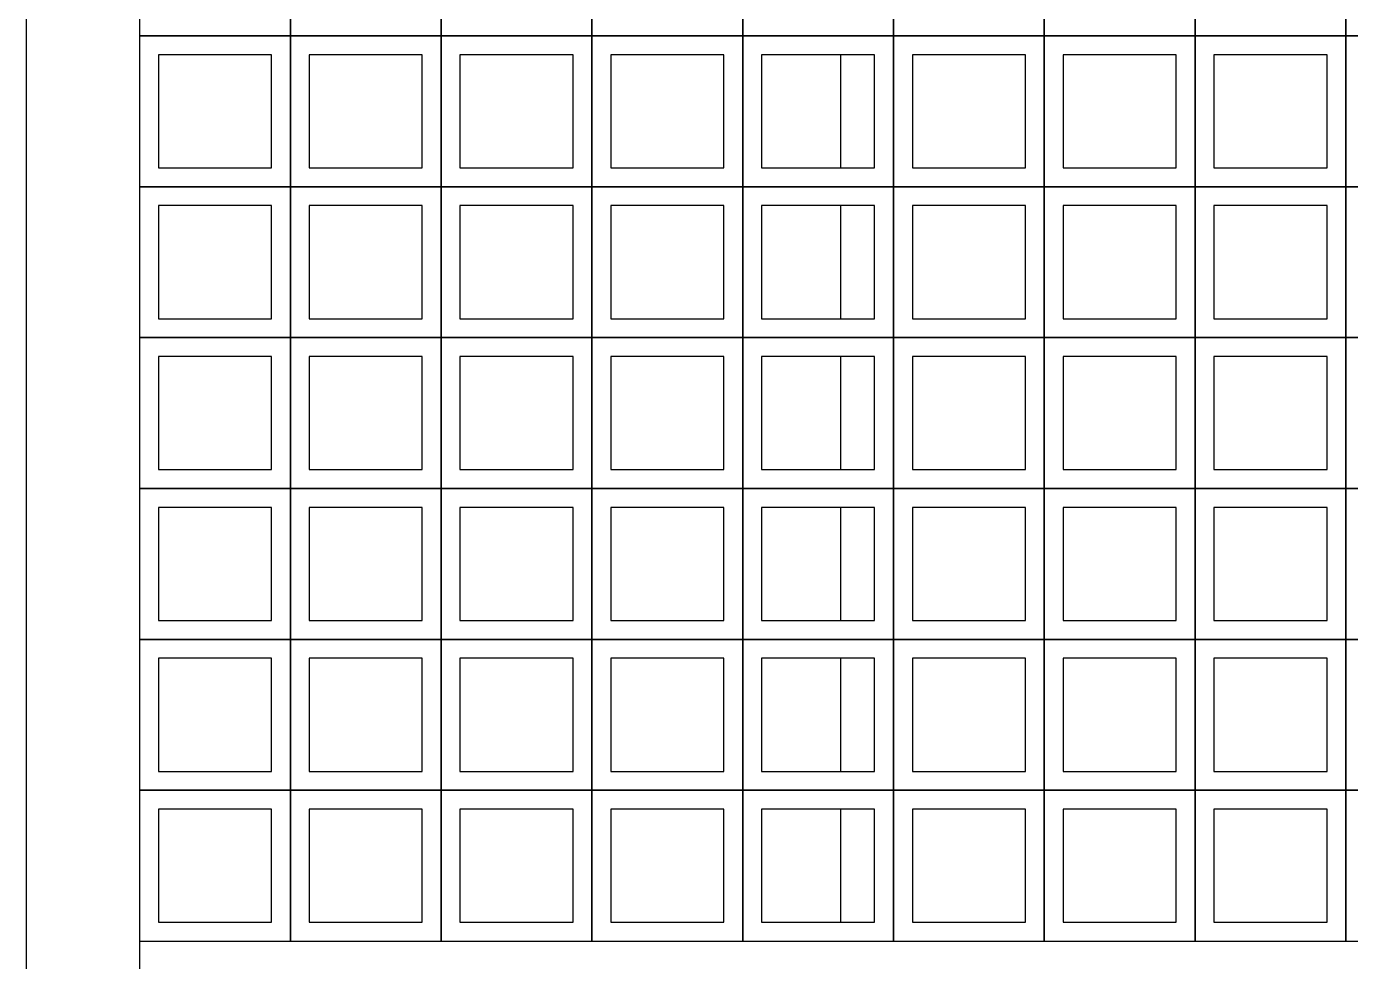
# Model space of a CAD drawing. Header units: millimetres. Extents: x -4228 to 27092, y -6721 to 984.
# Drawn here: x 24737.8 to 24913.4, y -2875.2 to -2751.2 of the extents above; entities that cross this region are included whole.
import ezdxf

# ---------------------------------------------------------------- set-up
doc = ezdxf.new("R2010")
doc.units = ezdxf.units.MM
doc.header["$LTSCALE"] = 50
doc.layers.add('cobogo', color=7, linetype='Continuous')
doc.layers.add('PAREDES3', color=2, linetype='Continuous')

msp = doc.modelspace()

# ---------------------------------------------------------------- linework, layer by layer
at = {"layer": 'cobogo', "color": 3, "linetype": 'Continuous', "lineweight": 30}
for points in [[(24752.76, -2752.46), (24772.76, -2752.46), (24772.76, -2732.46), (24752.76, -2732.46)], [(24752.76, -2752.46), (24772.76, -2752.46), (24772.76, -2732.46), (24752.76, -2732.46)], [(24752.76, -2752.46), (24772.76, -2752.46), (24772.76, -2732.46), (24752.76, -2732.46)], [(24752.76, -2752.46), (24772.76, -2752.46), (24772.76, -2732.46), (24752.76, -2732.46)], [(24772.76, -2752.46), (24792.76, -2752.46), (24792.76, -2732.46), (24772.76, -2732.46)], [(24772.76, -2752.46), (24792.76, -2752.46), (24792.76, -2732.46), (24772.76, -2732.46)], [(24772.76, -2752.46), (24792.76, -2752.46), (24792.76, -2732.46), (24772.76, -2732.46)], [(24772.76, -2752.46), (24792.76, -2752.46), (24792.76, -2732.46), (24772.76, -2732.46)], [(24792.76, -2752.46), (24812.76, -2752.46), (24812.76, -2732.46), (24792.76, -2732.46)], [(24792.76, -2752.46), (24812.76, -2752.46), (24812.76, -2732.46), (24792.76, -2732.46)], [(24792.76, -2752.46), (24812.76, -2752.46), (24812.76, -2732.46), (24792.76, -2732.46)], [(24792.76, -2752.46), (24812.76, -2752.46), (24812.76, -2732.46), (24792.76, -2732.46)], [(24812.76, -2752.46), (24832.76, -2752.46), (24832.76, -2732.46), (24812.76, -2732.46)], [(24812.76, -2752.46), (24832.76, -2752.46), (24832.76, -2732.46), (24812.76, -2732.46)], [(24812.76, -2752.46), (24832.76, -2752.46), (24832.76, -2732.46), (24812.76, -2732.46)], [(24812.76, -2752.46), (24832.76, -2752.46), (24832.76, -2732.46), (24812.76, -2732.46)], [(24832.76, -2752.46), (24852.76, -2752.46), (24852.76, -2732.46), (24832.76, -2732.46)], [(24832.76, -2752.46), (24852.76, -2752.46), (24852.76, -2732.46), (24832.76, -2732.46)], [(24832.76, -2752.46), (24852.76, -2752.46), (24852.76, -2732.46), (24832.76, -2732.46)], [(24832.76, -2752.46), (24852.76, -2752.46), (24852.76, -2732.46), (24832.76, -2732.46)], [(24852.76, -2752.46), (24872.76, -2752.46), (24872.76, -2732.46), (24852.76, -2732.46)], [(24852.76, -2752.46), (24872.76, -2752.46), (24872.76, -2732.46), (24852.76, -2732.46)], [(24852.76, -2752.46), (24872.76, -2752.46), (24872.76, -2732.46), (24852.76, -2732.46)], [(24852.76, -2752.46), (24872.76, -2752.46), (24872.76, -2732.46), (24852.76, -2732.46)], [(24872.76, -2752.46), (24892.76, -2752.46), (24892.76, -2732.46), (24872.76, -2732.46)], [(24872.76, -2752.46), (24892.76, -2752.46), (24892.76, -2732.46), (24872.76, -2732.46)], [(24872.76, -2752.46), (24892.76, -2752.46), (24892.76, -2732.46), (24872.76, -2732.46)], [(24872.76, -2752.46), (24892.76, -2752.46), (24892.76, -2732.46), (24872.76, -2732.46)], [(24892.76, -2752.46), (24912.76, -2752.46), (24912.76, -2732.46), (24892.76, -2732.46)], [(24892.76, -2752.46), (24912.76, -2752.46), (24912.76, -2732.46), (24892.76, -2732.46)], [(24892.76, -2752.46), (24912.76, -2752.46), (24912.76, -2732.46), (24892.76, -2732.46)], [(24892.76, -2752.46), (24912.76, -2752.46), (24912.76, -2732.46), (24892.76, -2732.46)], [(24912.76, -2752.46), (24932.76, -2752.46), (24932.76, -2732.46), (24912.76, -2732.46)], [(24912.76, -2752.46), (24932.76, -2752.46), (24932.76, -2732.46), (24912.76, -2732.46)], [(24912.76, -2752.46), (24932.76, -2752.46), (24932.76, -2732.46), (24912.76, -2732.46)], [(24912.76, -2752.46), (24932.76, -2752.46), (24932.76, -2732.46), (24912.76, -2732.46)], [(24752.76, -2772.46), (24772.76, -2772.46), (24772.76, -2752.46), (24752.76, -2752.46)], [(24752.76, -2772.46), (24772.76, -2772.46), (24772.76, -2752.46), (24752.76, -2752.46)], [(24752.76, -2772.46), (24772.76, -2772.46), (24772.76, -2752.46), (24752.76, -2752.46)], [(24752.76, -2772.46), (24772.76, -2772.46), (24772.76, -2752.46), (24752.76, -2752.46)], [(24772.76, -2772.46), (24792.76, -2772.46), (24792.76, -2752.46), (24772.76, -2752.46)], [(24772.76, -2772.46), (24792.76, -2772.46), (24792.76, -2752.46), (24772.76, -2752.46)], [(24772.76, -2772.46), (24792.76, -2772.46), (24792.76, -2752.46), (24772.76, -2752.46)], [(24772.76, -2772.46), (24792.76, -2772.46), (24792.76, -2752.46), (24772.76, -2752.46)], [(24792.76, -2772.46), (24812.76, -2772.46), (24812.76, -2752.46), (24792.76, -2752.46)], [(24792.76, -2772.46), (24812.76, -2772.46), (24812.76, -2752.46), (24792.76, -2752.46)], [(24792.76, -2772.46), (24812.76, -2772.46), (24812.76, -2752.46), (24792.76, -2752.46)], [(24792.76, -2772.46), (24812.76, -2772.46), (24812.76, -2752.46), (24792.76, -2752.46)], [(24812.76, -2772.46), (24832.76, -2772.46), (24832.76, -2752.46), (24812.76, -2752.46)], [(24812.76, -2772.46), (24832.76, -2772.46), (24832.76, -2752.46), (24812.76, -2752.46)], [(24812.76, -2772.46), (24832.76, -2772.46), (24832.76, -2752.46), (24812.76, -2752.46)], [(24812.76, -2772.46), (24832.76, -2772.46), (24832.76, -2752.46), (24812.76, -2752.46)], [(24832.76, -2772.46), (24852.76, -2772.46), (24852.76, -2752.46), (24832.76, -2752.46)], [(24832.76, -2772.46), (24852.76, -2772.46), (24852.76, -2752.46), (24832.76, -2752.46)], [(24832.76, -2772.46), (24852.76, -2772.46), (24852.76, -2752.46), (24832.76, -2752.46)], [(24832.76, -2772.46), (24852.76, -2772.46), (24852.76, -2752.46), (24832.76, -2752.46)], [(24852.76, -2772.46), (24872.76, -2772.46), (24872.76, -2752.46), (24852.76, -2752.46)], [(24852.76, -2772.46), (24872.76, -2772.46), (24872.76, -2752.46), (24852.76, -2752.46)], [(24852.76, -2772.46), (24872.76, -2772.46), (24872.76, -2752.46), (24852.76, -2752.46)], [(24852.76, -2772.46), (24872.76, -2772.46), (24872.76, -2752.46), (24852.76, -2752.46)], [(24872.76, -2772.46), (24892.76, -2772.46), (24892.76, -2752.46), (24872.76, -2752.46)], [(24872.76, -2772.46), (24892.76, -2772.46), (24892.76, -2752.46), (24872.76, -2752.46)], [(24872.76, -2772.46), (24892.76, -2772.46), (24892.76, -2752.46), (24872.76, -2752.46)], [(24872.76, -2772.46), (24892.76, -2772.46), (24892.76, -2752.46), (24872.76, -2752.46)], [(24892.76, -2772.46), (24912.76, -2772.46), (24912.76, -2752.46), (24892.76, -2752.46)], [(24892.76, -2772.46), (24912.76, -2772.46), (24912.76, -2752.46), (24892.76, -2752.46)], [(24892.76, -2772.46), (24912.76, -2772.46), (24912.76, -2752.46), (24892.76, -2752.46)], [(24892.76, -2772.46), (24912.76, -2772.46), (24912.76, -2752.46), (24892.76, -2752.46)], [(24912.76, -2772.46), (24932.76, -2772.46), (24932.76, -2752.46), (24912.76, -2752.46)], [(24912.76, -2772.46), (24932.76, -2772.46), (24932.76, -2752.46), (24912.76, -2752.46)], [(24912.76, -2772.46), (24932.76, -2772.46), (24932.76, -2752.46), (24912.76, -2752.46)], [(24912.76, -2772.46), (24932.76, -2772.46), (24932.76, -2752.46), (24912.76, -2752.46)], [(24755.26, -2769.96), (24770.26, -2769.96), (24770.26, -2754.96), (24755.26, -2754.96)], [(24755.26, -2769.96), (24770.26, -2769.96), (24770.26, -2754.96), (24755.26, -2754.96)], [(24755.26, -2769.96), (24770.26, -2769.96), (24770.26, -2754.96), (24755.26, -2754.96)], [(24755.26, -2769.96), (24770.26, -2769.96), (24770.26, -2754.96), (24755.26, -2754.96)], [(24775.26, -2769.96), (24790.26, -2769.96), (24790.26, -2754.96), (24775.26, -2754.96)], [(24775.26, -2769.96), (24790.26, -2769.96), (24790.26, -2754.96), (24775.26, -2754.96)], [(24775.26, -2769.96), (24790.26, -2769.96), (24790.26, -2754.96), (24775.26, -2754.96)], [(24775.26, -2769.96), (24790.26, -2769.96), (24790.26, -2754.96), (24775.26, -2754.96)], [(24795.26, -2769.96), (24810.26, -2769.96), (24810.26, -2754.96), (24795.26, -2754.96)], [(24795.26, -2769.96), (24810.26, -2769.96), (24810.26, -2754.96), (24795.26, -2754.96)], [(24795.26, -2769.96), (24810.26, -2769.96), (24810.26, -2754.96), (24795.26, -2754.96)], [(24795.26, -2769.96), (24810.26, -2769.96), (24810.26, -2754.96), (24795.26, -2754.96)], [(24815.26, -2769.96), (24830.26, -2769.96), (24830.26, -2754.96), (24815.26, -2754.96)], [(24815.26, -2769.96), (24830.26, -2769.96), (24830.26, -2754.96), (24815.26, -2754.96)], [(24815.26, -2769.96), (24830.26, -2769.96), (24830.26, -2754.96), (24815.26, -2754.96)], [(24815.26, -2769.96), (24830.26, -2769.96), (24830.26, -2754.96), (24815.26, -2754.96)], [(24835.26, -2769.96), (24850.26, -2769.96), (24850.26, -2754.96), (24835.26, -2754.96)], [(24835.26, -2769.96), (24850.26, -2769.96), (24850.26, -2754.96), (24835.26, -2754.96)], [(24835.26, -2769.96), (24850.26, -2769.96), (24850.26, -2754.96), (24835.26, -2754.96)], [(24835.26, -2769.96), (24850.26, -2769.96), (24850.26, -2754.96), (24835.26, -2754.96)], [(24855.26, -2769.96), (24870.26, -2769.96), (24870.26, -2754.96), (24855.26, -2754.96)], [(24855.26, -2769.96), (24870.26, -2769.96), (24870.26, -2754.96), (24855.26, -2754.96)], [(24855.26, -2769.96), (24870.26, -2769.96), (24870.26, -2754.96), (24855.26, -2754.96)], [(24855.26, -2769.96), (24870.26, -2769.96), (24870.26, -2754.96), (24855.26, -2754.96)], [(24875.26, -2769.96), (24890.26, -2769.96), (24890.26, -2754.96), (24875.26, -2754.96)], [(24875.26, -2769.96), (24890.26, -2769.96), (24890.26, -2754.96), (24875.26, -2754.96)], [(24875.26, -2769.96), (24890.26, -2769.96), (24890.26, -2754.96), (24875.26, -2754.96)], [(24875.26, -2769.96), (24890.26, -2769.96), (24890.26, -2754.96), (24875.26, -2754.96)], [(24895.26, -2769.96), (24910.26, -2769.96), (24910.26, -2754.96), (24895.26, -2754.96)], [(24895.26, -2769.96), (24910.26, -2769.96), (24910.26, -2754.96), (24895.26, -2754.96)], [(24895.26, -2769.96), (24910.26, -2769.96), (24910.26, -2754.96), (24895.26, -2754.96)], [(24895.26, -2769.96), (24910.26, -2769.96), (24910.26, -2754.96), (24895.26, -2754.96)], [(24752.76, -2792.46), (24772.76, -2792.46), (24772.76, -2772.46), (24752.76, -2772.46)], [(24752.76, -2792.46), (24772.76, -2792.46), (24772.76, -2772.46), (24752.76, -2772.46)], [(24752.76, -2792.46), (24772.76, -2792.46), (24772.76, -2772.46), (24752.76, -2772.46)], [(24752.76, -2792.46), (24772.76, -2792.46), (24772.76, -2772.46), (24752.76, -2772.46)], [(24772.76, -2792.46), (24792.76, -2792.46), (24792.76, -2772.46), (24772.76, -2772.46)], [(24772.76, -2792.46), (24792.76, -2792.46), (24792.76, -2772.46), (24772.76, -2772.46)], [(24772.76, -2792.46), (24792.76, -2792.46), (24792.76, -2772.46), (24772.76, -2772.46)], [(24772.76, -2792.46), (24792.76, -2792.46), (24792.76, -2772.46), (24772.76, -2772.46)], [(24792.76, -2792.46), (24812.76, -2792.46), (24812.76, -2772.46), (24792.76, -2772.46)], [(24792.76, -2792.46), (24812.76, -2792.46), (24812.76, -2772.46), (24792.76, -2772.46)], [(24792.76, -2792.46), (24812.76, -2792.46), (24812.76, -2772.46), (24792.76, -2772.46)], [(24792.76, -2792.46), (24812.76, -2792.46), (24812.76, -2772.46), (24792.76, -2772.46)], [(24812.76, -2792.46), (24832.76, -2792.46), (24832.76, -2772.46), (24812.76, -2772.46)], [(24812.76, -2792.46), (24832.76, -2792.46), (24832.76, -2772.46), (24812.76, -2772.46)], [(24812.76, -2792.46), (24832.76, -2792.46), (24832.76, -2772.46), (24812.76, -2772.46)], [(24812.76, -2792.46), (24832.76, -2792.46), (24832.76, -2772.46), (24812.76, -2772.46)], [(24832.76, -2792.46), (24852.76, -2792.46), (24852.76, -2772.46), (24832.76, -2772.46)], [(24832.76, -2792.46), (24852.76, -2792.46), (24852.76, -2772.46), (24832.76, -2772.46)], [(24832.76, -2792.46), (24852.76, -2792.46), (24852.76, -2772.46), (24832.76, -2772.46)], [(24832.76, -2792.46), (24852.76, -2792.46), (24852.76, -2772.46), (24832.76, -2772.46)], [(24852.76, -2792.46), (24872.76, -2792.46), (24872.76, -2772.46), (24852.76, -2772.46)], [(24852.76, -2792.46), (24872.76, -2792.46), (24872.76, -2772.46), (24852.76, -2772.46)], [(24852.76, -2792.46), (24872.76, -2792.46), (24872.76, -2772.46), (24852.76, -2772.46)], [(24852.76, -2792.46), (24872.76, -2792.46), (24872.76, -2772.46), (24852.76, -2772.46)], [(24872.76, -2792.46), (24892.76, -2792.46), (24892.76, -2772.46), (24872.76, -2772.46)], [(24872.76, -2792.46), (24892.76, -2792.46), (24892.76, -2772.46), (24872.76, -2772.46)], [(24872.76, -2792.46), (24892.76, -2792.46), (24892.76, -2772.46), (24872.76, -2772.46)], [(24872.76, -2792.46), (24892.76, -2792.46), (24892.76, -2772.46), (24872.76, -2772.46)], [(24892.76, -2792.46), (24912.76, -2792.46), (24912.76, -2772.46), (24892.76, -2772.46)], [(24892.76, -2792.46), (24912.76, -2792.46), (24912.76, -2772.46), (24892.76, -2772.46)], [(24892.76, -2792.46), (24912.76, -2792.46), (24912.76, -2772.46), (24892.76, -2772.46)], [(24892.76, -2792.46), (24912.76, -2792.46), (24912.76, -2772.46), (24892.76, -2772.46)], [(24912.76, -2792.46), (24932.76, -2792.46), (24932.76, -2772.46), (24912.76, -2772.46)], [(24912.76, -2792.46), (24932.76, -2792.46), (24932.76, -2772.46), (24912.76, -2772.46)], [(24912.76, -2792.46), (24932.76, -2792.46), (24932.76, -2772.46), (24912.76, -2772.46)], [(24912.76, -2792.46), (24932.76, -2792.46), (24932.76, -2772.46), (24912.76, -2772.46)], [(24755.26, -2789.96), (24770.26, -2789.96), (24770.26, -2774.96), (24755.26, -2774.96)], [(24755.26, -2789.96), (24770.26, -2789.96), (24770.26, -2774.96), (24755.26, -2774.96)], [(24755.26, -2789.96), (24770.26, -2789.96), (24770.26, -2774.96), (24755.26, -2774.96)], [(24755.26, -2789.96), (24770.26, -2789.96), (24770.26, -2774.96), (24755.26, -2774.96)], [(24775.26, -2789.96), (24790.26, -2789.96), (24790.26, -2774.96), (24775.26, -2774.96)], [(24775.26, -2789.96), (24790.26, -2789.96), (24790.26, -2774.96), (24775.26, -2774.96)], [(24775.26, -2789.96), (24790.26, -2789.96), (24790.26, -2774.96), (24775.26, -2774.96)], [(24775.26, -2789.96), (24790.26, -2789.96), (24790.26, -2774.96), (24775.26, -2774.96)], [(24795.26, -2789.96), (24810.26, -2789.96), (24810.26, -2774.96), (24795.26, -2774.96)], [(24795.26, -2789.96), (24810.26, -2789.96), (24810.26, -2774.96), (24795.26, -2774.96)], [(24795.26, -2789.96), (24810.26, -2789.96), (24810.26, -2774.96), (24795.26, -2774.96)], [(24795.26, -2789.96), (24810.26, -2789.96), (24810.26, -2774.96), (24795.26, -2774.96)], [(24815.26, -2789.96), (24830.26, -2789.96), (24830.26, -2774.96), (24815.26, -2774.96)], [(24815.26, -2789.96), (24830.26, -2789.96), (24830.26, -2774.96), (24815.26, -2774.96)], [(24815.26, -2789.96), (24830.26, -2789.96), (24830.26, -2774.96), (24815.26, -2774.96)], [(24815.26, -2789.96), (24830.26, -2789.96), (24830.26, -2774.96), (24815.26, -2774.96)], [(24835.26, -2789.96), (24850.26, -2789.96), (24850.26, -2774.96), (24835.26, -2774.96)], [(24835.26, -2789.96), (24850.26, -2789.96), (24850.26, -2774.96), (24835.26, -2774.96)], [(24835.26, -2789.96), (24850.26, -2789.96), (24850.26, -2774.96), (24835.26, -2774.96)], [(24835.26, -2789.96), (24850.26, -2789.96), (24850.26, -2774.96), (24835.26, -2774.96)], [(24855.26, -2789.96), (24870.26, -2789.96), (24870.26, -2774.96), (24855.26, -2774.96)], [(24855.26, -2789.96), (24870.26, -2789.96), (24870.26, -2774.96), (24855.26, -2774.96)], [(24855.26, -2789.96), (24870.26, -2789.96), (24870.26, -2774.96), (24855.26, -2774.96)], [(24855.26, -2789.96), (24870.26, -2789.96), (24870.26, -2774.96), (24855.26, -2774.96)], [(24875.26, -2789.96), (24890.26, -2789.96), (24890.26, -2774.96), (24875.26, -2774.96)], [(24875.26, -2789.96), (24890.26, -2789.96), (24890.26, -2774.96), (24875.26, -2774.96)], [(24875.26, -2789.96), (24890.26, -2789.96), (24890.26, -2774.96), (24875.26, -2774.96)], [(24875.26, -2789.96), (24890.26, -2789.96), (24890.26, -2774.96), (24875.26, -2774.96)], [(24895.26, -2789.96), (24910.26, -2789.96), (24910.26, -2774.96), (24895.26, -2774.96)], [(24895.26, -2789.96), (24910.26, -2789.96), (24910.26, -2774.96), (24895.26, -2774.96)], [(24895.26, -2789.96), (24910.26, -2789.96), (24910.26, -2774.96), (24895.26, -2774.96)], [(24895.26, -2789.96), (24910.26, -2789.96), (24910.26, -2774.96), (24895.26, -2774.96)], [(24752.76, -2812.46), (24772.76, -2812.46), (24772.76, -2792.46), (24752.76, -2792.46)], [(24752.76, -2812.46), (24772.76, -2812.46), (24772.76, -2792.46), (24752.76, -2792.46)], [(24752.76, -2812.46), (24772.76, -2812.46), (24772.76, -2792.46), (24752.76, -2792.46)], [(24752.76, -2812.46), (24772.76, -2812.46), (24772.76, -2792.46), (24752.76, -2792.46)], [(24772.76, -2812.46), (24792.76, -2812.46), (24792.76, -2792.46), (24772.76, -2792.46)], [(24772.76, -2812.46), (24792.76, -2812.46), (24792.76, -2792.46), (24772.76, -2792.46)], [(24772.76, -2812.46), (24792.76, -2812.46), (24792.76, -2792.46), (24772.76, -2792.46)], [(24772.76, -2812.46), (24792.76, -2812.46), (24792.76, -2792.46), (24772.76, -2792.46)], [(24792.76, -2812.46), (24812.76, -2812.46), (24812.76, -2792.46), (24792.76, -2792.46)], [(24792.76, -2812.46), (24812.76, -2812.46), (24812.76, -2792.46), (24792.76, -2792.46)], [(24792.76, -2812.46), (24812.76, -2812.46), (24812.76, -2792.46), (24792.76, -2792.46)], [(24792.76, -2812.46), (24812.76, -2812.46), (24812.76, -2792.46), (24792.76, -2792.46)], [(24812.76, -2812.46), (24832.76, -2812.46), (24832.76, -2792.46), (24812.76, -2792.46)], [(24812.76, -2812.46), (24832.76, -2812.46), (24832.76, -2792.46), (24812.76, -2792.46)], [(24812.76, -2812.46), (24832.76, -2812.46), (24832.76, -2792.46), (24812.76, -2792.46)], [(24812.76, -2812.46), (24832.76, -2812.46), (24832.76, -2792.46), (24812.76, -2792.46)], [(24832.76, -2812.46), (24852.76, -2812.46), (24852.76, -2792.46), (24832.76, -2792.46)], [(24832.76, -2812.46), (24852.76, -2812.46), (24852.76, -2792.46), (24832.76, -2792.46)], [(24832.76, -2812.46), (24852.76, -2812.46), (24852.76, -2792.46), (24832.76, -2792.46)], [(24832.76, -2812.46), (24852.76, -2812.46), (24852.76, -2792.46), (24832.76, -2792.46)], [(24852.76, -2812.46), (24872.76, -2812.46), (24872.76, -2792.46), (24852.76, -2792.46)], [(24852.76, -2812.46), (24872.76, -2812.46), (24872.76, -2792.46), (24852.76, -2792.46)], [(24852.76, -2812.46), (24872.76, -2812.46), (24872.76, -2792.46), (24852.76, -2792.46)], [(24852.76, -2812.46), (24872.76, -2812.46), (24872.76, -2792.46), (24852.76, -2792.46)], [(24872.76, -2812.46), (24892.76, -2812.46), (24892.76, -2792.46), (24872.76, -2792.46)], [(24872.76, -2812.46), (24892.76, -2812.46), (24892.76, -2792.46), (24872.76, -2792.46)], [(24872.76, -2812.46), (24892.76, -2812.46), (24892.76, -2792.46), (24872.76, -2792.46)], [(24872.76, -2812.46), (24892.76, -2812.46), (24892.76, -2792.46), (24872.76, -2792.46)], [(24892.76, -2812.46), (24912.76, -2812.46), (24912.76, -2792.46), (24892.76, -2792.46)], [(24892.76, -2812.46), (24912.76, -2812.46), (24912.76, -2792.46), (24892.76, -2792.46)], [(24892.76, -2812.46), (24912.76, -2812.46), (24912.76, -2792.46), (24892.76, -2792.46)], [(24892.76, -2812.46), (24912.76, -2812.46), (24912.76, -2792.46), (24892.76, -2792.46)], [(24912.76, -2812.46), (24932.76, -2812.46), (24932.76, -2792.46), (24912.76, -2792.46)], [(24912.76, -2812.46), (24932.76, -2812.46), (24932.76, -2792.46), (24912.76, -2792.46)], [(24912.76, -2812.46), (24932.76, -2812.46), (24932.76, -2792.46), (24912.76, -2792.46)], [(24912.76, -2812.46), (24932.76, -2812.46), (24932.76, -2792.46), (24912.76, -2792.46)], [(24755.26, -2809.96), (24770.26, -2809.96), (24770.26, -2794.96), (24755.26, -2794.96)], [(24755.26, -2809.96), (24770.26, -2809.96), (24770.26, -2794.96), (24755.26, -2794.96)], [(24755.26, -2809.96), (24770.26, -2809.96), (24770.26, -2794.96), (24755.26, -2794.96)], [(24755.26, -2809.96), (24770.26, -2809.96), (24770.26, -2794.96), (24755.26, -2794.96)], [(24775.26, -2809.96), (24790.26, -2809.96), (24790.26, -2794.96), (24775.26, -2794.96)], [(24775.26, -2809.96), (24790.26, -2809.96), (24790.26, -2794.96), (24775.26, -2794.96)], [(24775.26, -2809.96), (24790.26, -2809.96), (24790.26, -2794.96), (24775.26, -2794.96)], [(24775.26, -2809.96), (24790.26, -2809.96), (24790.26, -2794.96), (24775.26, -2794.96)], [(24795.26, -2809.96), (24810.26, -2809.96), (24810.26, -2794.96), (24795.26, -2794.96)], [(24795.26, -2809.96), (24810.26, -2809.96), (24810.26, -2794.96), (24795.26, -2794.96)], [(24795.26, -2809.96), (24810.26, -2809.96), (24810.26, -2794.96), (24795.26, -2794.96)], [(24795.26, -2809.96), (24810.26, -2809.96), (24810.26, -2794.96), (24795.26, -2794.96)], [(24815.26, -2809.96), (24830.26, -2809.96), (24830.26, -2794.96), (24815.26, -2794.96)], [(24815.26, -2809.96), (24830.26, -2809.96), (24830.26, -2794.96), (24815.26, -2794.96)], [(24815.26, -2809.96), (24830.26, -2809.96), (24830.26, -2794.96), (24815.26, -2794.96)], [(24815.26, -2809.96), (24830.26, -2809.96), (24830.26, -2794.96), (24815.26, -2794.96)], [(24835.26, -2809.96), (24850.26, -2809.96), (24850.26, -2794.96), (24835.26, -2794.96)], [(24835.26, -2809.96), (24850.26, -2809.96), (24850.26, -2794.96), (24835.26, -2794.96)], [(24835.26, -2809.96), (24850.26, -2809.96), (24850.26, -2794.96), (24835.26, -2794.96)], [(24835.26, -2809.96), (24850.26, -2809.96), (24850.26, -2794.96), (24835.26, -2794.96)], [(24855.26, -2809.96), (24870.26, -2809.96), (24870.26, -2794.96), (24855.26, -2794.96)], [(24855.26, -2809.96), (24870.26, -2809.96), (24870.26, -2794.96), (24855.26, -2794.96)], [(24855.26, -2809.96), (24870.26, -2809.96), (24870.26, -2794.96), (24855.26, -2794.96)], [(24855.26, -2809.96), (24870.26, -2809.96), (24870.26, -2794.96), (24855.26, -2794.96)], [(24875.26, -2809.96), (24890.26, -2809.96), (24890.26, -2794.96), (24875.26, -2794.96)], [(24875.26, -2809.96), (24890.26, -2809.96), (24890.26, -2794.96), (24875.26, -2794.96)], [(24875.26, -2809.96), (24890.26, -2809.96), (24890.26, -2794.96), (24875.26, -2794.96)], [(24875.26, -2809.96), (24890.26, -2809.96), (24890.26, -2794.96), (24875.26, -2794.96)], [(24895.26, -2809.96), (24910.26, -2809.96), (24910.26, -2794.96), (24895.26, -2794.96)], [(24895.26, -2809.96), (24910.26, -2809.96), (24910.26, -2794.96), (24895.26, -2794.96)], [(24895.26, -2809.96), (24910.26, -2809.96), (24910.26, -2794.96), (24895.26, -2794.96)], [(24895.26, -2809.96), (24910.26, -2809.96), (24910.26, -2794.96), (24895.26, -2794.96)], [(24752.76, -2832.46), (24772.76, -2832.46), (24772.76, -2812.46), (24752.76, -2812.46)], [(24752.76, -2832.46), (24772.76, -2832.46), (24772.76, -2812.46), (24752.76, -2812.46)], [(24752.76, -2832.46), (24772.76, -2832.46), (24772.76, -2812.46), (24752.76, -2812.46)], [(24752.76, -2832.46), (24772.76, -2832.46), (24772.76, -2812.46), (24752.76, -2812.46)], [(24772.76, -2832.46), (24792.76, -2832.46), (24792.76, -2812.46), (24772.76, -2812.46)], [(24772.76, -2832.46), (24792.76, -2832.46), (24792.76, -2812.46), (24772.76, -2812.46)], [(24772.76, -2832.46), (24792.76, -2832.46), (24792.76, -2812.46), (24772.76, -2812.46)], [(24772.76, -2832.46), (24792.76, -2832.46), (24792.76, -2812.46), (24772.76, -2812.46)], [(24792.76, -2832.46), (24812.76, -2832.46), (24812.76, -2812.46), (24792.76, -2812.46)], [(24792.76, -2832.46), (24812.76, -2832.46), (24812.76, -2812.46), (24792.76, -2812.46)], [(24792.76, -2832.46), (24812.76, -2832.46), (24812.76, -2812.46), (24792.76, -2812.46)], [(24792.76, -2832.46), (24812.76, -2832.46), (24812.76, -2812.46), (24792.76, -2812.46)], [(24812.76, -2832.46), (24832.76, -2832.46), (24832.76, -2812.46), (24812.76, -2812.46)], [(24812.76, -2832.46), (24832.76, -2832.46), (24832.76, -2812.46), (24812.76, -2812.46)], [(24812.76, -2832.46), (24832.76, -2832.46), (24832.76, -2812.46), (24812.76, -2812.46)], [(24812.76, -2832.46), (24832.76, -2832.46), (24832.76, -2812.46), (24812.76, -2812.46)], [(24832.76, -2832.46), (24852.76, -2832.46), (24852.76, -2812.46), (24832.76, -2812.46)], [(24832.76, -2832.46), (24852.76, -2832.46), (24852.76, -2812.46), (24832.76, -2812.46)], [(24832.76, -2832.46), (24852.76, -2832.46), (24852.76, -2812.46), (24832.76, -2812.46)], [(24832.76, -2832.46), (24852.76, -2832.46), (24852.76, -2812.46), (24832.76, -2812.46)], [(24852.76, -2832.46), (24872.76, -2832.46), (24872.76, -2812.46), (24852.76, -2812.46)], [(24852.76, -2832.46), (24872.76, -2832.46), (24872.76, -2812.46), (24852.76, -2812.46)], [(24852.76, -2832.46), (24872.76, -2832.46), (24872.76, -2812.46), (24852.76, -2812.46)], [(24852.76, -2832.46), (24872.76, -2832.46), (24872.76, -2812.46), (24852.76, -2812.46)], [(24872.76, -2832.46), (24892.76, -2832.46), (24892.76, -2812.46), (24872.76, -2812.46)], [(24872.76, -2832.46), (24892.76, -2832.46), (24892.76, -2812.46), (24872.76, -2812.46)], [(24872.76, -2832.46), (24892.76, -2832.46), (24892.76, -2812.46), (24872.76, -2812.46)], [(24872.76, -2832.46), (24892.76, -2832.46), (24892.76, -2812.46), (24872.76, -2812.46)], [(24892.76, -2832.46), (24912.76, -2832.46), (24912.76, -2812.46), (24892.76, -2812.46)], [(24892.76, -2832.46), (24912.76, -2832.46), (24912.76, -2812.46), (24892.76, -2812.46)], [(24892.76, -2832.46), (24912.76, -2832.46), (24912.76, -2812.46), (24892.76, -2812.46)], [(24892.76, -2832.46), (24912.76, -2832.46), (24912.76, -2812.46), (24892.76, -2812.46)], [(24912.76, -2832.46), (24932.76, -2832.46), (24932.76, -2812.46), (24912.76, -2812.46)], [(24912.76, -2832.46), (24932.76, -2832.46), (24932.76, -2812.46), (24912.76, -2812.46)], [(24912.76, -2832.46), (24932.76, -2832.46), (24932.76, -2812.46), (24912.76, -2812.46)], [(24912.76, -2832.46), (24932.76, -2832.46), (24932.76, -2812.46), (24912.76, -2812.46)], [(24755.26, -2829.96), (24770.26, -2829.96), (24770.26, -2814.96), (24755.26, -2814.96)], [(24755.26, -2829.96), (24770.26, -2829.96), (24770.26, -2814.96), (24755.26, -2814.96)], [(24755.26, -2829.96), (24770.26, -2829.96), (24770.26, -2814.96), (24755.26, -2814.96)], [(24755.26, -2829.96), (24770.26, -2829.96), (24770.26, -2814.96), (24755.26, -2814.96)], [(24775.26, -2829.96), (24790.26, -2829.96), (24790.26, -2814.96), (24775.26, -2814.96)], [(24775.26, -2829.96), (24790.26, -2829.96), (24790.26, -2814.96), (24775.26, -2814.96)], [(24775.26, -2829.96), (24790.26, -2829.96), (24790.26, -2814.96), (24775.26, -2814.96)], [(24775.26, -2829.96), (24790.26, -2829.96), (24790.26, -2814.96), (24775.26, -2814.96)], [(24795.26, -2829.96), (24810.26, -2829.96), (24810.26, -2814.96), (24795.26, -2814.96)], [(24795.26, -2829.96), (24810.26, -2829.96), (24810.26, -2814.96), (24795.26, -2814.96)], [(24795.26, -2829.96), (24810.26, -2829.96), (24810.26, -2814.96), (24795.26, -2814.96)], [(24795.26, -2829.96), (24810.26, -2829.96), (24810.26, -2814.96), (24795.26, -2814.96)], [(24815.26, -2829.96), (24830.26, -2829.96), (24830.26, -2814.96), (24815.26, -2814.96)], [(24815.26, -2829.96), (24830.26, -2829.96), (24830.26, -2814.96), (24815.26, -2814.96)], [(24815.26, -2829.96), (24830.26, -2829.96), (24830.26, -2814.96), (24815.26, -2814.96)], [(24815.26, -2829.96), (24830.26, -2829.96), (24830.26, -2814.96), (24815.26, -2814.96)], [(24835.26, -2829.96), (24850.26, -2829.96), (24850.26, -2814.96), (24835.26, -2814.96)], [(24835.26, -2829.96), (24850.26, -2829.96), (24850.26, -2814.96), (24835.26, -2814.96)], [(24835.26, -2829.96), (24850.26, -2829.96), (24850.26, -2814.96), (24835.26, -2814.96)], [(24835.26, -2829.96), (24850.26, -2829.96), (24850.26, -2814.96), (24835.26, -2814.96)], [(24855.26, -2829.96), (24870.26, -2829.96), (24870.26, -2814.96), (24855.26, -2814.96)], [(24855.26, -2829.96), (24870.26, -2829.96), (24870.26, -2814.96), (24855.26, -2814.96)], [(24855.26, -2829.96), (24870.26, -2829.96), (24870.26, -2814.96), (24855.26, -2814.96)], [(24855.26, -2829.96), (24870.26, -2829.96), (24870.26, -2814.96), (24855.26, -2814.96)], [(24875.26, -2829.96), (24890.26, -2829.96), (24890.26, -2814.96), (24875.26, -2814.96)], [(24875.26, -2829.96), (24890.26, -2829.96), (24890.26, -2814.96), (24875.26, -2814.96)], [(24875.26, -2829.96), (24890.26, -2829.96), (24890.26, -2814.96), (24875.26, -2814.96)], [(24875.26, -2829.96), (24890.26, -2829.96), (24890.26, -2814.96), (24875.26, -2814.96)], [(24895.26, -2829.96), (24910.26, -2829.96), (24910.26, -2814.96), (24895.26, -2814.96)], [(24895.26, -2829.96), (24910.26, -2829.96), (24910.26, -2814.96), (24895.26, -2814.96)], [(24895.26, -2829.96), (24910.26, -2829.96), (24910.26, -2814.96), (24895.26, -2814.96)], [(24895.26, -2829.96), (24910.26, -2829.96), (24910.26, -2814.96), (24895.26, -2814.96)], [(24752.76, -2852.46), (24772.76, -2852.46), (24772.76, -2832.46), (24752.76, -2832.46)], [(24752.76, -2852.46), (24772.76, -2852.46), (24772.76, -2832.46), (24752.76, -2832.46)], [(24752.76, -2852.46), (24772.76, -2852.46), (24772.76, -2832.46), (24752.76, -2832.46)], [(24752.76, -2852.46), (24772.76, -2852.46), (24772.76, -2832.46), (24752.76, -2832.46)], [(24772.76, -2852.46), (24792.76, -2852.46), (24792.76, -2832.46), (24772.76, -2832.46)], [(24772.76, -2852.46), (24792.76, -2852.46), (24792.76, -2832.46), (24772.76, -2832.46)], [(24772.76, -2852.46), (24792.76, -2852.46), (24792.76, -2832.46), (24772.76, -2832.46)], [(24772.76, -2852.46), (24792.76, -2852.46), (24792.76, -2832.46), (24772.76, -2832.46)], [(24792.76, -2852.46), (24812.76, -2852.46), (24812.76, -2832.46), (24792.76, -2832.46)], [(24792.76, -2852.46), (24812.76, -2852.46), (24812.76, -2832.46), (24792.76, -2832.46)], [(24792.76, -2852.46), (24812.76, -2852.46), (24812.76, -2832.46), (24792.76, -2832.46)], [(24792.76, -2852.46), (24812.76, -2852.46), (24812.76, -2832.46), (24792.76, -2832.46)], [(24812.76, -2852.46), (24832.76, -2852.46), (24832.76, -2832.46), (24812.76, -2832.46)], [(24812.76, -2852.46), (24832.76, -2852.46), (24832.76, -2832.46), (24812.76, -2832.46)], [(24812.76, -2852.46), (24832.76, -2852.46), (24832.76, -2832.46), (24812.76, -2832.46)], [(24812.76, -2852.46), (24832.76, -2852.46), (24832.76, -2832.46), (24812.76, -2832.46)], [(24832.76, -2852.46), (24852.76, -2852.46), (24852.76, -2832.46), (24832.76, -2832.46)], [(24832.76, -2852.46), (24852.76, -2852.46), (24852.76, -2832.46), (24832.76, -2832.46)], [(24832.76, -2852.46), (24852.76, -2852.46), (24852.76, -2832.46), (24832.76, -2832.46)], [(24832.76, -2852.46), (24852.76, -2852.46), (24852.76, -2832.46), (24832.76, -2832.46)], [(24852.76, -2852.46), (24872.76, -2852.46), (24872.76, -2832.46), (24852.76, -2832.46)], [(24852.76, -2852.46), (24872.76, -2852.46), (24872.76, -2832.46), (24852.76, -2832.46)], [(24852.76, -2852.46), (24872.76, -2852.46), (24872.76, -2832.46), (24852.76, -2832.46)], [(24852.76, -2852.46), (24872.76, -2852.46), (24872.76, -2832.46), (24852.76, -2832.46)], [(24872.76, -2852.46), (24892.76, -2852.46), (24892.76, -2832.46), (24872.76, -2832.46)], [(24872.76, -2852.46), (24892.76, -2852.46), (24892.76, -2832.46), (24872.76, -2832.46)], [(24872.76, -2852.46), (24892.76, -2852.46), (24892.76, -2832.46), (24872.76, -2832.46)], [(24872.76, -2852.46), (24892.76, -2852.46), (24892.76, -2832.46), (24872.76, -2832.46)], [(24892.76, -2852.46), (24912.76, -2852.46), (24912.76, -2832.46), (24892.76, -2832.46)], [(24892.76, -2852.46), (24912.76, -2852.46), (24912.76, -2832.46), (24892.76, -2832.46)], [(24892.76, -2852.46), (24912.76, -2852.46), (24912.76, -2832.46), (24892.76, -2832.46)], [(24892.76, -2852.46), (24912.76, -2852.46), (24912.76, -2832.46), (24892.76, -2832.46)], [(24912.76, -2852.46), (24932.76, -2852.46), (24932.76, -2832.46), (24912.76, -2832.46)], [(24912.76, -2852.46), (24932.76, -2852.46), (24932.76, -2832.46), (24912.76, -2832.46)], [(24912.76, -2852.46), (24932.76, -2852.46), (24932.76, -2832.46), (24912.76, -2832.46)], [(24912.76, -2852.46), (24932.76, -2852.46), (24932.76, -2832.46), (24912.76, -2832.46)], [(24755.26, -2849.96), (24770.26, -2849.96), (24770.26, -2834.96), (24755.26, -2834.96)], [(24755.26, -2849.96), (24770.26, -2849.96), (24770.26, -2834.96), (24755.26, -2834.96)], [(24755.26, -2849.96), (24770.26, -2849.96), (24770.26, -2834.96), (24755.26, -2834.96)], [(24755.26, -2849.96), (24770.26, -2849.96), (24770.26, -2834.96), (24755.26, -2834.96)], [(24775.26, -2849.96), (24790.26, -2849.96), (24790.26, -2834.96), (24775.26, -2834.96)], [(24775.26, -2849.96), (24790.26, -2849.96), (24790.26, -2834.96), (24775.26, -2834.96)], [(24775.26, -2849.96), (24790.26, -2849.96), (24790.26, -2834.96), (24775.26, -2834.96)], [(24775.26, -2849.96), (24790.26, -2849.96), (24790.26, -2834.96), (24775.26, -2834.96)], [(24795.26, -2849.96), (24810.26, -2849.96), (24810.26, -2834.96), (24795.26, -2834.96)], [(24795.26, -2849.96), (24810.26, -2849.96), (24810.26, -2834.96), (24795.26, -2834.96)], [(24795.26, -2849.96), (24810.26, -2849.96), (24810.26, -2834.96), (24795.26, -2834.96)], [(24795.26, -2849.96), (24810.26, -2849.96), (24810.26, -2834.96), (24795.26, -2834.96)], [(24815.26, -2849.96), (24830.26, -2849.96), (24830.26, -2834.96), (24815.26, -2834.96)], [(24815.26, -2849.96), (24830.26, -2849.96), (24830.26, -2834.96), (24815.26, -2834.96)], [(24815.26, -2849.96), (24830.26, -2849.96), (24830.26, -2834.96), (24815.26, -2834.96)], [(24815.26, -2849.96), (24830.26, -2849.96), (24830.26, -2834.96), (24815.26, -2834.96)], [(24835.26, -2849.96), (24850.26, -2849.96), (24850.26, -2834.96), (24835.26, -2834.96)], [(24835.26, -2849.96), (24850.26, -2849.96), (24850.26, -2834.96), (24835.26, -2834.96)], [(24835.26, -2849.96), (24850.26, -2849.96), (24850.26, -2834.96), (24835.26, -2834.96)], [(24835.26, -2849.96), (24850.26, -2849.96), (24850.26, -2834.96), (24835.26, -2834.96)], [(24855.26, -2849.96), (24870.26, -2849.96), (24870.26, -2834.96), (24855.26, -2834.96)], [(24855.26, -2849.96), (24870.26, -2849.96), (24870.26, -2834.96), (24855.26, -2834.96)], [(24855.26, -2849.96), (24870.26, -2849.96), (24870.26, -2834.96), (24855.26, -2834.96)], [(24855.26, -2849.96), (24870.26, -2849.96), (24870.26, -2834.96), (24855.26, -2834.96)], [(24875.26, -2849.96), (24890.26, -2849.96), (24890.26, -2834.96), (24875.26, -2834.96)], [(24875.26, -2849.96), (24890.26, -2849.96), (24890.26, -2834.96), (24875.26, -2834.96)], [(24875.26, -2849.96), (24890.26, -2849.96), (24890.26, -2834.96), (24875.26, -2834.96)], [(24875.26, -2849.96), (24890.26, -2849.96), (24890.26, -2834.96), (24875.26, -2834.96)], [(24895.26, -2849.96), (24910.26, -2849.96), (24910.26, -2834.96), (24895.26, -2834.96)], [(24895.26, -2849.96), (24910.26, -2849.96), (24910.26, -2834.96), (24895.26, -2834.96)], [(24895.26, -2849.96), (24910.26, -2849.96), (24910.26, -2834.96), (24895.26, -2834.96)], [(24895.26, -2849.96), (24910.26, -2849.96), (24910.26, -2834.96), (24895.26, -2834.96)], [(24752.76, -2872.46), (24772.76, -2872.46), (24772.76, -2852.46), (24752.76, -2852.46)], [(24752.76, -2872.46), (24772.76, -2872.46), (24772.76, -2852.46), (24752.76, -2852.46)], [(24752.76, -2872.46), (24772.76, -2872.46), (24772.76, -2852.46), (24752.76, -2852.46)], [(24752.76, -2872.46), (24772.76, -2872.46), (24772.76, -2852.46), (24752.76, -2852.46)], [(24772.76, -2872.46), (24792.76, -2872.46), (24792.76, -2852.46), (24772.76, -2852.46)], [(24772.76, -2872.46), (24792.76, -2872.46), (24792.76, -2852.46), (24772.76, -2852.46)], [(24772.76, -2872.46), (24792.76, -2872.46), (24792.76, -2852.46), (24772.76, -2852.46)], [(24772.76, -2872.46), (24792.76, -2872.46), (24792.76, -2852.46), (24772.76, -2852.46)], [(24792.76, -2872.46), (24812.76, -2872.46), (24812.76, -2852.46), (24792.76, -2852.46)], [(24792.76, -2872.46), (24812.76, -2872.46), (24812.76, -2852.46), (24792.76, -2852.46)], [(24792.76, -2872.46), (24812.76, -2872.46), (24812.76, -2852.46), (24792.76, -2852.46)], [(24792.76, -2872.46), (24812.76, -2872.46), (24812.76, -2852.46), (24792.76, -2852.46)], [(24812.76, -2872.46), (24832.76, -2872.46), (24832.76, -2852.46), (24812.76, -2852.46)], [(24812.76, -2872.46), (24832.76, -2872.46), (24832.76, -2852.46), (24812.76, -2852.46)], [(24812.76, -2872.46), (24832.76, -2872.46), (24832.76, -2852.46), (24812.76, -2852.46)], [(24812.76, -2872.46), (24832.76, -2872.46), (24832.76, -2852.46), (24812.76, -2852.46)], [(24832.76, -2872.46), (24852.76, -2872.46), (24852.76, -2852.46), (24832.76, -2852.46)], [(24832.76, -2872.46), (24852.76, -2872.46), (24852.76, -2852.46), (24832.76, -2852.46)], [(24832.76, -2872.46), (24852.76, -2872.46), (24852.76, -2852.46), (24832.76, -2852.46)], [(24832.76, -2872.46), (24852.76, -2872.46), (24852.76, -2852.46), (24832.76, -2852.46)], [(24852.76, -2872.46), (24872.76, -2872.46), (24872.76, -2852.46), (24852.76, -2852.46)], [(24852.76, -2872.46), (24872.76, -2872.46), (24872.76, -2852.46), (24852.76, -2852.46)], [(24852.76, -2872.46), (24872.76, -2872.46), (24872.76, -2852.46), (24852.76, -2852.46)], [(24852.76, -2872.46), (24872.76, -2872.46), (24872.76, -2852.46), (24852.76, -2852.46)], [(24872.76, -2872.46), (24892.76, -2872.46), (24892.76, -2852.46), (24872.76, -2852.46)], [(24872.76, -2872.46), (24892.76, -2872.46), (24892.76, -2852.46), (24872.76, -2852.46)], [(24872.76, -2872.46), (24892.76, -2872.46), (24892.76, -2852.46), (24872.76, -2852.46)], [(24872.76, -2872.46), (24892.76, -2872.46), (24892.76, -2852.46), (24872.76, -2852.46)], [(24892.76, -2872.46), (24912.76, -2872.46), (24912.76, -2852.46), (24892.76, -2852.46)], [(24892.76, -2872.46), (24912.76, -2872.46), (24912.76, -2852.46), (24892.76, -2852.46)], [(24892.76, -2872.46), (24912.76, -2872.46), (24912.76, -2852.46), (24892.76, -2852.46)], [(24892.76, -2872.46), (24912.76, -2872.46), (24912.76, -2852.46), (24892.76, -2852.46)], [(24912.76, -2872.46), (24932.76, -2872.46), (24932.76, -2852.46), (24912.76, -2852.46)], [(24912.76, -2872.46), (24932.76, -2872.46), (24932.76, -2852.46), (24912.76, -2852.46)], [(24912.76, -2872.46), (24932.76, -2872.46), (24932.76, -2852.46), (24912.76, -2852.46)], [(24912.76, -2872.46), (24932.76, -2872.46), (24932.76, -2852.46), (24912.76, -2852.46)], [(24755.26, -2869.96), (24770.26, -2869.96), (24770.26, -2854.96), (24755.26, -2854.96)], [(24755.26, -2869.96), (24770.26, -2869.96), (24770.26, -2854.96), (24755.26, -2854.96)], [(24755.26, -2869.96), (24770.26, -2869.96), (24770.26, -2854.96), (24755.26, -2854.96)], [(24755.26, -2869.96), (24770.26, -2869.96), (24770.26, -2854.96), (24755.26, -2854.96)], [(24775.26, -2869.96), (24790.26, -2869.96), (24790.26, -2854.96), (24775.26, -2854.96)], [(24775.26, -2869.96), (24790.26, -2869.96), (24790.26, -2854.96), (24775.26, -2854.96)], [(24775.26, -2869.96), (24790.26, -2869.96), (24790.26, -2854.96), (24775.26, -2854.96)], [(24775.26, -2869.96), (24790.26, -2869.96), (24790.26, -2854.96), (24775.26, -2854.96)], [(24795.26, -2869.96), (24810.26, -2869.96), (24810.26, -2854.96), (24795.26, -2854.96)], [(24795.26, -2869.96), (24810.26, -2869.96), (24810.26, -2854.96), (24795.26, -2854.96)], [(24795.26, -2869.96), (24810.26, -2869.96), (24810.26, -2854.96), (24795.26, -2854.96)], [(24795.26, -2869.96), (24810.26, -2869.96), (24810.26, -2854.96), (24795.26, -2854.96)], [(24815.26, -2869.96), (24830.26, -2869.96), (24830.26, -2854.96), (24815.26, -2854.96)], [(24815.26, -2869.96), (24830.26, -2869.96), (24830.26, -2854.96), (24815.26, -2854.96)], [(24815.26, -2869.96), (24830.26, -2869.96), (24830.26, -2854.96), (24815.26, -2854.96)], [(24815.26, -2869.96), (24830.26, -2869.96), (24830.26, -2854.96), (24815.26, -2854.96)], [(24835.26, -2869.96), (24850.26, -2869.96), (24850.26, -2854.96), (24835.26, -2854.96)], [(24835.26, -2869.96), (24850.26, -2869.96), (24850.26, -2854.96), (24835.26, -2854.96)], [(24835.26, -2869.96), (24850.26, -2869.96), (24850.26, -2854.96), (24835.26, -2854.96)], [(24835.26, -2869.96), (24850.26, -2869.96), (24850.26, -2854.96), (24835.26, -2854.96)], [(24855.26, -2869.96), (24870.26, -2869.96), (24870.26, -2854.96), (24855.26, -2854.96)], [(24855.26, -2869.96), (24870.26, -2869.96), (24870.26, -2854.96), (24855.26, -2854.96)], [(24855.26, -2869.96), (24870.26, -2869.96), (24870.26, -2854.96), (24855.26, -2854.96)], [(24855.26, -2869.96), (24870.26, -2869.96), (24870.26, -2854.96), (24855.26, -2854.96)], [(24875.26, -2869.96), (24890.26, -2869.96), (24890.26, -2854.96), (24875.26, -2854.96)], [(24875.26, -2869.96), (24890.26, -2869.96), (24890.26, -2854.96), (24875.26, -2854.96)], [(24875.26, -2869.96), (24890.26, -2869.96), (24890.26, -2854.96), (24875.26, -2854.96)], [(24875.26, -2869.96), (24890.26, -2869.96), (24890.26, -2854.96), (24875.26, -2854.96)], [(24895.26, -2869.96), (24910.26, -2869.96), (24910.26, -2854.96), (24895.26, -2854.96)], [(24895.26, -2869.96), (24910.26, -2869.96), (24910.26, -2854.96), (24895.26, -2854.96)], [(24895.26, -2869.96), (24910.26, -2869.96), (24910.26, -2854.96), (24895.26, -2854.96)], [(24895.26, -2869.96), (24910.26, -2869.96), (24910.26, -2854.96), (24895.26, -2854.96)]]:
    msp.add_lwpolyline(points, close=True, dxfattribs=at)
at = {"layer": 'PAREDES3', "color": 3, "linetype": 'Continuous', "lineweight": 30}
for p, q in [((24737.76, -2882.46), (24737.76, -2572.46)), ((24752.76, -2652.46), (24752.76, -2882.46)), ((24845.76, -2769.96), (24845.76, -2754.96)), ((24845.76, -2789.96), (24845.76, -2774.96)), ((24845.76, -2809.96), (24845.76, -2794.96)), ((24845.76, -2829.96), (24845.76, -2814.96)), ((24845.76, -2849.96), (24845.76, -2834.96)), ((24845.76, -2869.96), (24845.76, -2854.96))]:
    msp.add_line(p, q, dxfattribs=at)

doc.saveas('drawing.dxf')
